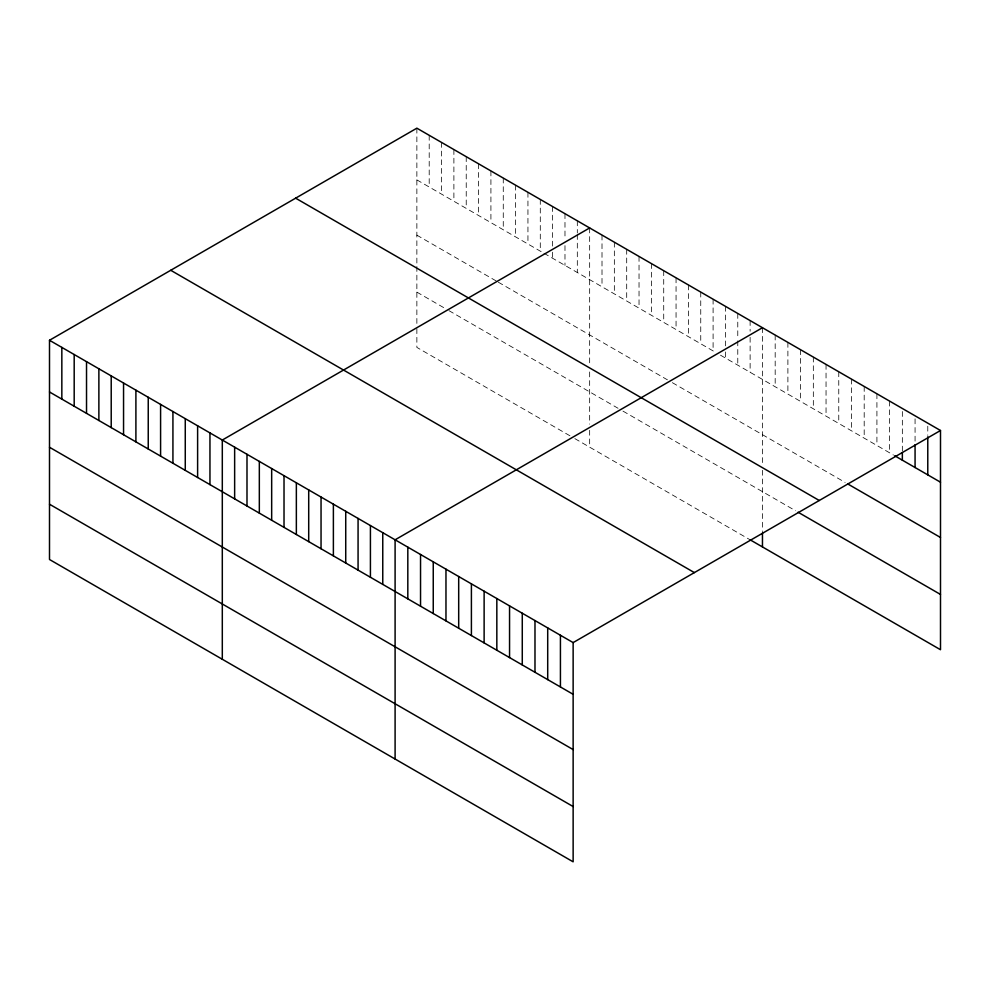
<?xml version="1.0" encoding="UTF-8"?>
<svg xmlns="http://www.w3.org/2000/svg" width="990" height="990" viewBox="0 0 990 990"><rect width="100%" height="100%" fill="white"/><g stroke="black" fill="none" stroke-linecap="round" stroke-linejoin="round"><path stroke-width="0.74" stroke-dasharray="4.95 3.71" d="M416.864 128.18L416.864 263.637M416.864 179.883L542.755 252.561M543.993 253.279L715.56 352.329M720.497 355.187L893.45 455.029M416.864 235.162L497.091 281.482M498.329 282.2L667.421 379.826M672.359 382.672L845.126 482.415M416.864 292.124L444.015 307.803M448.953 310.65L618.057 408.276M622.982 411.122L795.527 510.741M569.918 435.773L416.864 347.403L416.864 327.443M574.856 438.62L750.123 539.81M927.779 426.195L927.779 435.328M915.069 418.857L915.069 441.664M902.348 411.518L902.348 451.056M889.626 401.136L889.626 452.838M876.917 393.785L876.917 445.488M864.196 386.446L864.196 438.149M851.487 379.108L851.487 430.811M838.765 371.77L838.765 423.46M826.044 364.419L826.044 416.122M813.335 357.081L813.335 408.783M800.613 349.742L800.613 401.433M787.891 342.392L787.891 394.094M775.182 335.053L775.182 386.756M762.461 327.715L762.461 463.171M762.461 470.3L762.461 531.581M750.123 320.587L750.123 331.229M750.123 337.318L750.123 372.289M737.773 313.459L737.773 339.31M737.773 340.832L737.773 365.161M725.435 306.331L725.435 345.869M725.435 351.945L725.435 358.034M713.097 299.203L713.097 350.906M700.747 292.087L700.747 343.778M688.409 284.959L688.409 336.65M676.059 277.831L676.059 329.534M663.721 270.703L663.721 322.406M651.383 263.575L651.383 315.278M639.033 256.447L639.033 308.15M626.695 249.319L626.695 301.022M614.345 242.204L614.345 293.894M602.007 235.076L602.007 286.778M589.656 227.947L589.656 363.404M589.656 371.955L589.656 424.141M589.656 430.279L589.656 447.171M577.318 220.82L577.318 232.984M577.318 234.506L577.318 272.522M564.981 213.692L564.981 239.543M564.981 245.631L564.981 265.394M552.63 206.564L552.63 246.102M552.63 252.19L552.63 258.266M540.293 199.448L540.293 251.138M527.942 192.32L527.942 244.01M515.604 185.192L515.604 236.895M503.267 178.064L503.267 229.767M490.916 170.936L490.916 222.639M478.578 163.808L478.578 215.511M466.228 156.68L466.228 208.383M453.89 149.564L453.89 201.255M441.552 142.436L441.552 194.127M429.202 135.308L429.202 187.011M416.864 266.496L416.864 325.908"/><path stroke-width="1.49" d="M49.5 340.275L573.136 642.597L573.136 861.82L49.5 559.499L49.5 340.275L416.864 128.18L940.5 430.502L940.5 649.725L750.123 539.81M589.656 227.947L222.304 440.043L222.304 659.266M762.461 327.715L395.097 539.81L395.097 759.033M573.136 642.597L940.5 430.502M894.725 455.771L940.5 482.204M847.663 483.887L940.5 537.483M295.626 198.173L819.274 500.495M798.076 512.214L940.5 594.446M170.726 270.282L694.374 572.604M49.5 391.978L573.136 694.299M49.5 447.257L573.136 749.579M49.5 504.219L573.136 806.541M927.779 436.85L927.779 474.854M915.069 444.708L915.069 467.515M902.348 452.566L902.348 460.177M762.461 533.115L762.461 546.938M560.427 635.258L560.427 686.949M547.705 627.908L547.705 679.61M534.984 620.569L534.984 672.272M522.274 613.231L522.274 664.921M509.553 605.88L509.553 657.583M496.832 598.542L496.832 650.244M484.122 591.203L484.122 642.906M471.401 583.865L471.401 635.555M458.692 576.514L458.692 628.217M445.97 569.176L445.97 620.879M433.249 561.837L433.249 613.528M420.54 554.487L420.54 606.189M407.818 547.148L407.818 598.851M382.759 532.682L382.759 584.385M370.421 525.554L370.421 577.257M358.071 518.426L358.071 570.129M345.733 511.298L345.733 563.001M333.382 504.182L333.382 555.873M321.045 497.054L321.045 548.745M308.707 489.926L308.707 541.629M296.356 482.798L296.356 534.501M284.019 475.67L284.019 527.373M271.668 468.542L271.668 520.245M259.331 461.414L259.331 513.117M246.993 454.299L246.993 505.989M234.642 447.171L234.642 498.861M209.954 432.915L209.954 484.617M197.616 425.787L197.616 477.489M185.266 418.659L185.266 470.361M172.928 411.531L172.928 463.233M160.59 404.415L160.59 456.105M148.24 397.287L148.24 448.99M135.902 390.159L135.902 441.862M123.552 383.031L123.552 434.734M111.214 375.903L111.214 427.606M98.876 368.775L98.876 420.478M86.526 361.659L86.526 413.35M74.188 354.531L74.188 406.222M61.838 347.403L61.838 399.106"/></g></svg>
